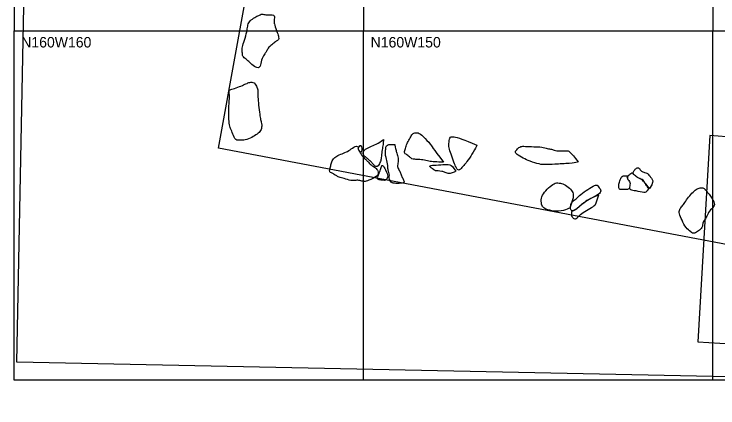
# Model space of a CAD drawing. Extents: x -200 to -100, y 65 to 200.
# Drawn here: x -160 to -139.86, y 149.21 to 160.48 of the extents above; entities that cross this region are included whole.
import ezdxf

# ---------------------------------------------------------------- set-up
doc = ezdxf.new("R2010")
doc.units = 0
for name, color, linetype in [('1976 grid', 7, 'Continuous'), ('1990 grid', 7, 'Continuous'), ('Limits of excavation', 7, 'Continuous'), ('Quadrat Labels', 7, 'Continuous'), ('Quadrats in DB', 7, 'Continuous'), ('Stone', 7, 'Continuous')]:
    doc.layers.add(name, color=color, linetype=linetype)

msp = doc.modelspace()

# ---------------------------------------------------------------- linework, layer by layer
at = {"layer": '1976 grid'}
msp.add_lwpolyline([(-134.361, 156.553), (-140.084, 157.003), (-140.433, 151.103), (-134.761, 150.753)], close=True, dxfattribs=at)
at = {"layer": '1990 grid'}
msp.add_lwpolyline([(-150.517, 176.683), (-111.074, 169.333), (-114.966, 149.209), (-154.147, 156.646)], close=True, dxfattribs=at)
at = {"layer": 'Limits of excavation'}
msp.add_lwpolyline([(-159.335, 180.107), (-109.855, 179.136), (-110.059, 169.277), (-100.204, 169.175), (-100.627, 149.296), (-159.925, 150.522)], close=True, dxfattribs=at)
at = {"layer": 'Quadrats in DB'}
for p, q in [((-160, 170), (-160, 160)), ((-150, 170), (-150, 160)), ((-140, 170), (-140, 160)), ((-160, 160), (-150, 160)), ((-160, 150), (-160, 160)), ((-150, 160), (-140, 160)), ((-150, 150), (-150, 160)), ((-140, 160), (-130, 160)), ((-140, 150), (-140, 160)), ((-150, 150), (-160, 150)), ((-140, 150), (-150, 150)), ((-130, 150), (-140, 150))]:
    msp.add_line(p, q, dxfattribs=at)
at = {"layer": 'Stone'}
for points in [[(-152.553, 160.21), (-152.56, 160.327), (-152.534, 160.417), (-152.568, 160.458), (-152.65, 160.462), (-152.748, 160.454), (-152.902, 160.488), (-152.951, 160.47), (-153.038, 160.424), (-153.184, 160.349), (-153.301, 160.229), (-153.316, 160.112), (-153.346, 159.943), (-153.429, 159.65), (-153.478, 159.518), (-153.463, 159.349), (-153.47, 159.277), (-153.357, 159.194), (-153.267, 159.104), (-153.117, 158.969), (-152.974, 158.924), (-152.944, 159.059), (-152.887, 159.27), (-152.801, 159.379), (-152.763, 159.424), (-152.722, 159.537), (-152.587, 159.631), (-152.5, 159.71), (-152.421, 159.751), (-152.421, 159.815), (-152.459, 159.932), (-152.553, 160.21), (-152.553, 160.21), (-152.553, 160.21)], [(-153.026, 158.316), (-153.079, 158.478), (-153.166, 158.553), (-153.278, 158.523), (-153.387, 158.478), (-153.542, 158.407), (-153.748, 158.335), (-153.845, 158.314), (-153.855, 158.258), (-153.824, 158.125), (-153.85, 157.985), (-153.85, 157.737), (-153.861, 157.617), (-153.846, 157.327), (-153.812, 157.214), (-153.733, 157.056), (-153.666, 156.861), (-153.523, 156.872), (-153.335, 156.88), (-153.15, 156.974), (-153.008, 157.075), (-152.914, 157.169), (-152.91, 157.316), (-152.925, 157.387), (-152.951, 157.478), (-152.974, 157.654), (-153.011, 157.967), (-153.023, 158.147), (-153.026, 158.316), (-153.026, 158.316), (-153.026, 158.316)], [(-147.708, 156.244), (-148.028, 156.661), (-148.056, 156.735), (-148.308, 157.004), (-148.438, 157.099), (-148.575, 157.083), (-148.628, 157.009), (-148.702, 156.87), (-148.774, 156.745), (-148.811, 156.596), (-148.839, 156.496), (-148.73, 156.445), (-148.638, 156.355), (-148.589, 156.329), (-148.48, 156.325), (-148.294, 156.311), (-148.13, 156.272), (-147.972, 156.251), (-147.708, 156.244), (-147.708, 156.244), (-147.708, 156.244)], [(-146.753, 156.731), (-147.133, 156.902), (-147.481, 156.995), (-147.527, 156.958), (-147.564, 156.768), (-147.546, 156.622), (-147.474, 156.425), (-147.384, 156.165), (-147.342, 156.074), (-147.277, 155.993), (-147.203, 156.065), (-147.129, 156.151), (-147.052, 156.244), (-146.89, 156.466), (-146.753, 156.731), (-146.753, 156.731), (-146.753, 156.731)], [(-150.153, 156.68), (-150.215, 156.725), (-150.322, 156.647), (-150.446, 156.547), (-150.612, 156.491), (-150.775, 156.411), (-150.869, 156.343), (-150.925, 156.228), (-150.937, 156.112), (-150.986, 155.99), (-150.94, 155.946), (-150.891, 155.929), (-150.779, 155.856), (-150.709, 155.817), (-150.558, 155.778), (-150.349, 155.708), (-150.218, 155.725), (-150.111, 155.727), (-149.977, 155.679), (-149.87, 155.71), (-149.6, 155.844), (-149.573, 155.919), (-149.578, 156), (-149.646, 156.078), (-149.785, 156.163), (-149.885, 156.272), (-149.921, 156.313), (-150.013, 156.386), (-150.126, 156.565), (-150.162, 156.635), (-150.153, 156.68), (-150.153, 156.68), (-150.153, 156.68)], [(-150.096, 156.725), (-150.162, 156.652), (-150.118, 156.554), (-150.077, 156.508), (-150.04, 156.6), (-150.048, 156.7), (-150.096, 156.725), (-150.096, 156.725), (-150.096, 156.725)], [(-149.428, 156.89), (-149.564, 156.78), (-149.863, 156.666), (-149.97, 156.605), (-150.016, 156.52), (-150.001, 156.435), (-149.931, 156.386), (-149.834, 156.304), (-149.785, 156.262), (-149.71, 156.168), (-149.651, 156.109), (-149.571, 156.131), (-149.547, 156.199), (-149.513, 156.262), (-149.486, 156.357), (-149.479, 156.566), (-149.44, 156.698), (-149.428, 156.89), (-149.428, 156.89), (-149.428, 156.89)], [(-149.104, 156.751), (-149.272, 156.761), (-149.359, 156.72), (-149.362, 156.622), (-149.379, 156.481), (-149.364, 156.394), (-149.296, 156.187), (-149.303, 156.017), (-149.272, 155.953), (-149.248, 155.873), (-149.277, 155.807), (-149.216, 155.652), (-149.09, 155.632), (-148.857, 155.642), (-148.825, 155.681), (-148.88, 155.783), (-148.922, 155.88), (-148.953, 155.985), (-149.034, 156.08), (-149.014, 156.219), (-148.995, 156.357), (-149.048, 156.51), (-149.075, 156.596), (-149.104, 156.751), (-149.104, 156.751), (-149.104, 156.751)], [(-143.852, 156.251), (-144.085, 156.541), (-144.145, 156.582), (-144.312, 156.559), (-144.527, 156.574), (-144.613, 156.626), (-144.735, 156.619), (-144.887, 156.686), (-145.114, 156.686), (-145.392, 156.697), (-145.5, 156.704), (-145.6, 156.622), (-145.67, 156.537), (-145.629, 156.478), (-145.429, 156.355), (-145.251, 156.274), (-144.947, 156.177), (-144.806, 156.17), (-144.561, 156.184), (-144.064, 156.207), (-143.852, 156.251), (-143.852, 156.251), (-143.852, 156.251)], [(-149.302, 155.848), (-149.37, 156.053), (-149.461, 156.175), (-149.483, 156.135), (-149.522, 156.003), (-149.588, 155.835), (-149.63, 155.771), (-149.556, 155.741), (-149.428, 155.725), (-149.366, 155.717), (-149.312, 155.785), (-149.302, 155.848), (-149.302, 155.848), (-149.302, 155.848)], [(-147.358, 155.984), (-147.439, 156.112), (-147.518, 156.188), (-147.71, 156.176), (-148.005, 156.158), (-148.144, 156.144), (-148.037, 156.065), (-147.961, 156.007), (-147.917, 155.989), (-147.81, 155.996), (-147.708, 155.968), (-147.706, 155.968), (-147.574, 155.903), (-147.455, 155.938), (-147.358, 155.984), (-147.358, 155.984), (-147.358, 155.984)], [(-141.828, 155.489), (-141.897, 155.386), (-141.946, 155.375), (-142.22, 155.435), (-142.38, 155.457), (-142.391, 155.527), (-142.372, 155.598), (-142.365, 155.672), (-142.439, 155.754), (-142.461, 155.828), (-142.339, 155.925), (-142.288, 155.944), (-142.281, 155.889), (-142.21, 155.853), (-142.158, 155.801), (-142.082, 155.769), (-142.024, 155.751), (-141.972, 155.7), (-141.933, 155.633), (-141.873, 155.528), (-141.828, 155.489), (-141.828, 155.489), (-141.828, 155.489)], [(-141.812, 155.487), (-141.701, 155.657), (-141.723, 155.75), (-141.842, 155.891), (-141.883, 155.939), (-141.949, 155.943), (-142.057, 155.984), (-142.102, 156.069), (-142.146, 156.095), (-142.224, 156.047), (-142.283, 155.958), (-142.291, 155.902), (-142.205, 155.85), (-142.146, 155.791), (-142.038, 155.758), (-141.946, 155.657), (-141.812, 155.487), (-141.812, 155.487), (-141.812, 155.487)], [(-142.453, 155.851), (-142.562, 155.869), (-142.632, 155.824), (-142.673, 155.661), (-142.706, 155.561), (-142.68, 155.453), (-142.632, 155.461), (-142.502, 155.457), (-142.386, 155.469), (-142.391, 155.527), (-142.372, 155.6), (-142.363, 155.665), (-142.409, 155.723), (-142.454, 155.781), (-142.461, 155.828), (-142.453, 155.851), (-142.453, 155.851), (-142.453, 155.851)], [(-144.093, 154.93), (-144.052, 155.067), (-144.019, 155.145), (-143.993, 155.245), (-143.997, 155.375), (-144.09, 155.501), (-144.26, 155.615), (-144.398, 155.654), (-144.546, 155.65), (-144.698, 155.513), (-144.869, 155.342), (-144.924, 155.167), (-144.898, 154.993), (-144.835, 154.926), (-144.618, 154.838), (-144.338, 154.83), (-144.093, 154.93), (-144.093, 154.93), (-144.093, 154.93)], [(-143.889, 154.911), (-143.685, 155.093), (-143.429, 155.242), (-143.218, 155.353), (-143.192, 155.442), (-143.307, 155.587), (-143.359, 155.605), (-143.574, 155.468), (-143.8, 155.32), (-143.908, 155.186), (-144.026, 155.13), (-144.062, 155.032), (-144.09, 154.936), (-144.049, 154.837), (-143.963, 154.863), (-143.889, 154.911), (-143.889, 154.911), (-143.889, 154.911)], [(-140.284, 154.507), (-140.167, 154.693), (-140.145, 154.8), (-139.985, 154.957), (-139.931, 155.046), (-140.063, 155.263), (-140.238, 155.506), (-140.302, 155.51), (-140.423, 155.51), (-140.534, 155.42), (-140.666, 155.292), (-140.783, 155.114), (-140.855, 155.01), (-140.94, 154.914), (-140.98, 154.818), (-140.908, 154.646), (-140.812, 154.4), (-140.655, 154.268), (-140.559, 154.183), (-140.445, 154.254), (-140.316, 154.35), (-140.302, 154.404), (-140.284, 154.507), (-140.284, 154.507), (-140.284, 154.507)], [(-143.261, 155.31), (-143.336, 155.067), (-143.366, 155.015), (-143.5, 154.926), (-143.737, 154.804), (-143.839, 154.69), (-143.934, 154.603), (-144.019, 154.655), (-144.053, 154.73), (-144.048, 154.837), (-144.022, 154.836), (-143.956, 154.868), (-143.885, 154.915), (-143.725, 155.058), (-143.612, 155.149), (-143.454, 155.232), (-143.31, 155.283), (-143.261, 155.31), (-143.261, 155.31), (-143.261, 155.31)]]:
    msp.add_open_spline(points, degree=3, dxfattribs=at)

# ---------------------------------------------------------------- texts
at = {"layer": 'Quadrat Labels'}
for s, p in [('N160W160', (-159.795, 159.527)), ('N160W150', (-149.795, 159.527))]:
    msp.add_text(s, height=0.3, dxfattribs=at).set_placement(p)

doc.saveas('drawing.dxf')
